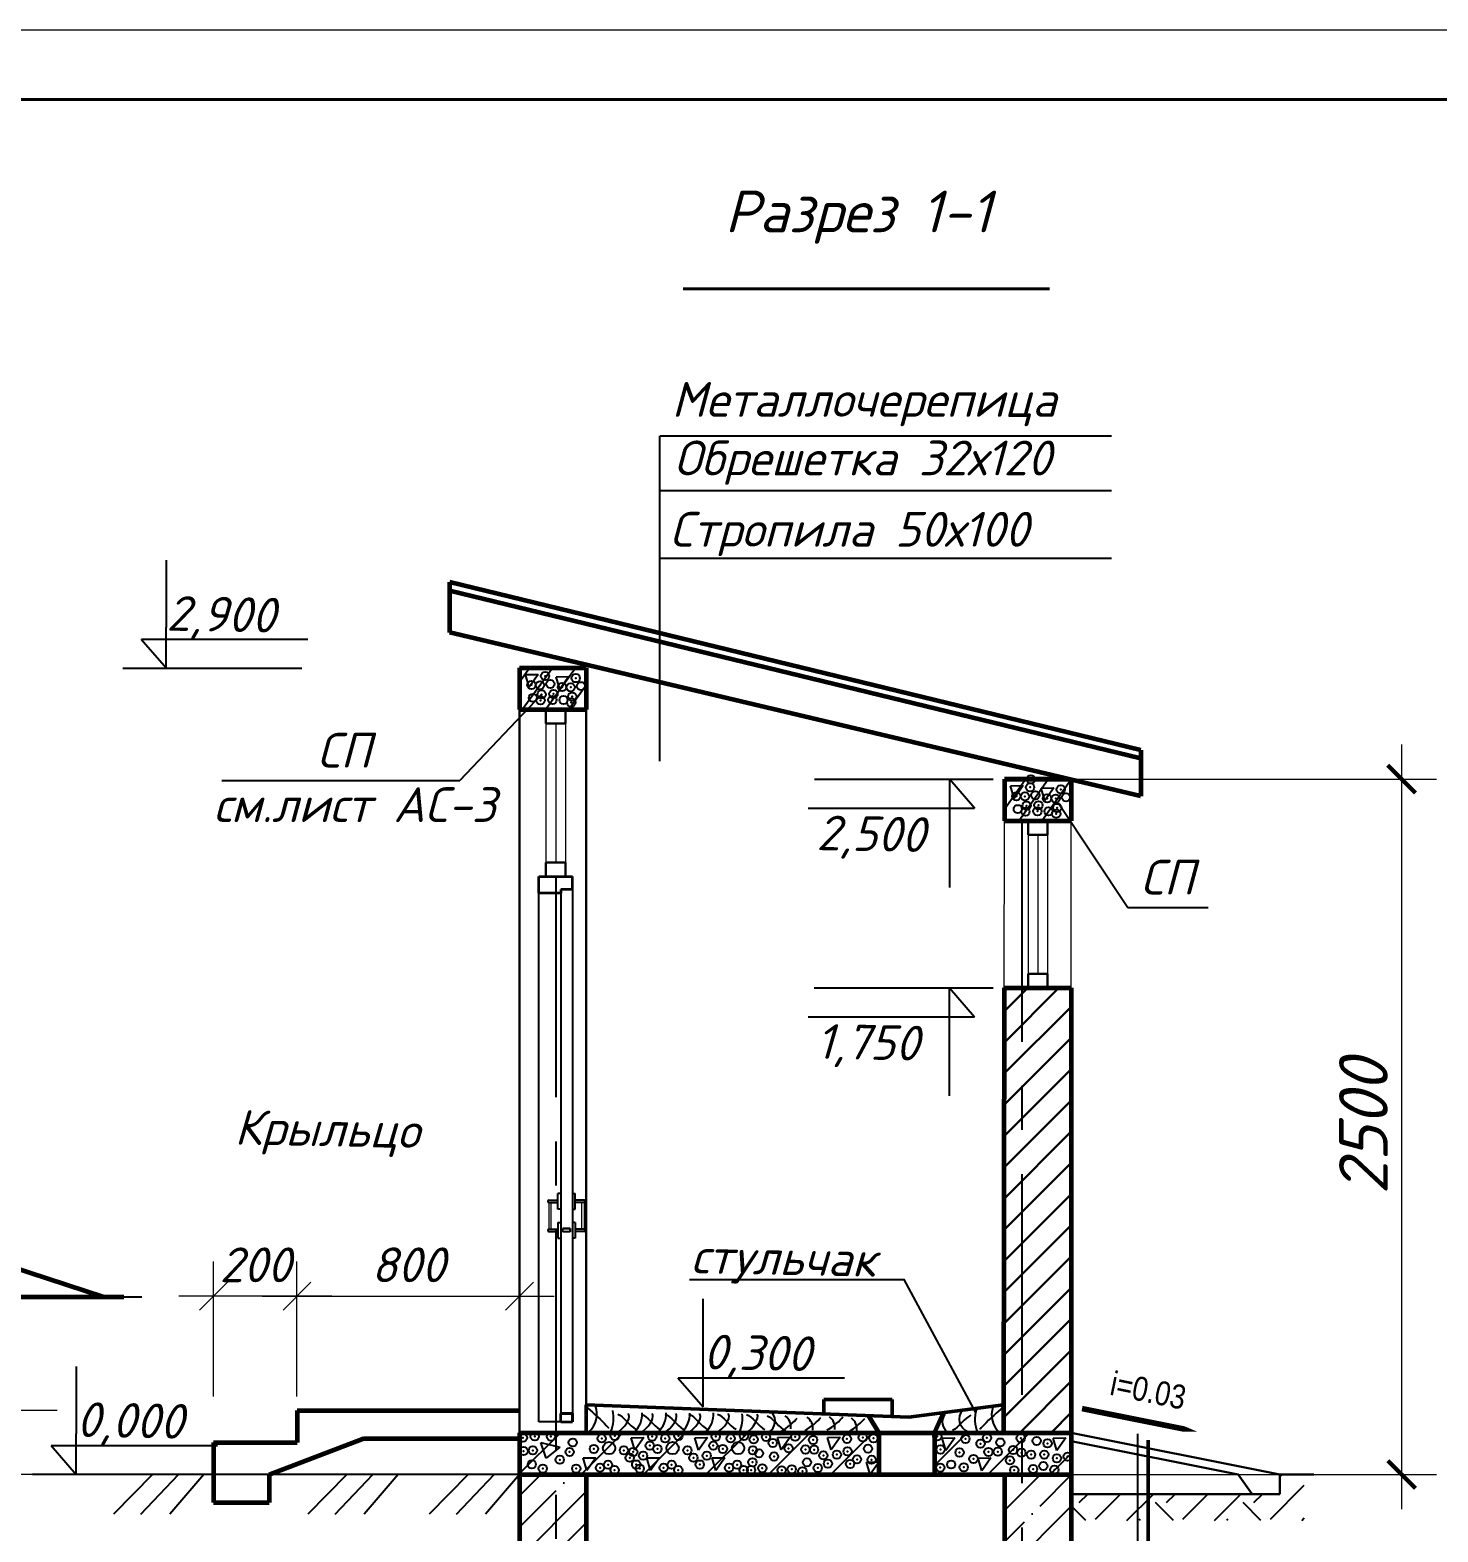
# Model space of a CAD drawing. Extents: x 108150 to 142535, y -18867 to -9422.
# Drawn here: x 140129.3 to 140230.6, y -15905.3 to -15797.3 of the extents above; entities that cross this region are included whole.
import ezdxf

# ---------------------------------------------------------------- set-up
doc = ezdxf.new("R2010")
doc.units = 0
doc.header["$MEASUREMENT"] = 0
doc.header["$PDMODE"] = 32
doc.header["$PDSIZE"] = 0.6
doc.linetypes.add('CENTER', pattern=[50.8, 31.75, -6.35, 6.35, -6.35])
for name, color, linetype, lineweight in [('stena', 7, 'Continuous', 50), ('Выносные', 8, 'Continuous', 15), ('Основные', 4, 'Continuous', 40), ('Разм.', 8, 'Continuous', 15), ('Размер', 8, 'Continuous', 30), ('РАЗМЕРЫ', 8, 'Continuous', 30), ('Существующ', 7, 'Continuous', 15), ('Текст', 2, 'Continuous', 15)]:
    doc.layers.add(name, color=color, linetype=linetype, lineweight=lineweight)
for name, color, linetype in [('text', 7, 'Continuous'), ('vsp_lin', 2, 'Continuous'), ('заливка', 44, 'Continuous')]:
    doc.layers.add(name, color=color, linetype=linetype)
doc.styles.add('Centry Gothic', font='ARIALN.TTF')
doc.styles.add('ГОСТ2.5', font='isocpeur.ttf', dxfattribs={"oblique": 15, "height": 2.5})
doc.styles.add('ГОСТ3', font='isocpeur.ttf', dxfattribs={"oblique": 15, "height": 3})
doc.styles.add('ГОСТ3.5', font='isocpeur.ttf', dxfattribs={"oblique": 15, "height": 3.5})
doc.dimstyles.new('50', dxfattribs={"dimtxt": 3.5, "dimasz": 2, "dimexe": 2.5, "dimexo": 1, "dimgap": 1, "dimtad": 1, "dimdec": 0, "dimlfac": 50, "dimtxsty": 'ГОСТ3.5', "dimblk": 'ARCHTICK', "dimcen": 2.5, "dimdle": 2.5, "dimclrd": 256, "dimclre": 256, "dimclrt": 2, "dimadec": 3, "dimazin": 0, "dimtfac": 1, "dimtdec": 0, "dimtmove": 1, "dimatfit": 3, "dimldrblk": 'DOTSMALL', "dimfxl": 1, "dimlwd": -1, "dimlwe": -1, "dimarcsym": 0})

# ---------------------------------------------------------------- blocks, each defined once
blk = doc.blocks.new('_ArchTick')
at = {"color": 0, "linetype": 'ByBlock', "const_width": 0.15}
blk.add_lwpolyline([(-0.5, -0.5), (0.5, 0.5)], dxfattribs=at)
blk = doc.blocks.new('*D4359')
at = {"layer": 'Defpoints', "color": 0, "lineweight": 0, "transparency": 16777216}
for p in [(140201.79, -15851.21), (140199.5, -15901.21), (140227.95, -15901.21)]:
    blk.add_point(p, dxfattribs=at)
at = {"layer": 'Разм.', "transparency": 16777216}
for p, q in [((140227.95, -15848.71), (140227.95, -15903.71)), ((140202.79, -15851.21), (140230.45, -15851.21)), ((140200.5, -15901.21), (140230.45, -15901.21))]:
    blk.add_line(p, q, dxfattribs=at)
at = {"layer": 'Разм.', "transparency": 16777216, "xscale": 2, "yscale": 2, "zscale": 2}
for p, rotation in [((140227.95, -15851.21), 90), ((140227.95, -15901.21), 270)]:
    blk.add_blockref('_ArchTick', p, dxfattribs=dict(at, rotation=rotation))
at = {"layer": 'Разм.', "color": 2, "lineweight": 30, "transparency": 16777216, "insert": (140225.2, -15876.21), "char_height": 3.5, "attachment_point": 5, "rotation": 90, "style": 'ГОСТ3.5'}
blk.add_mtext('2500', dxfattribs=at)
blk = doc.blocks.new('_DotSmall')
at = {"color": 0, "linetype": 'ByBlock', "lineweight": 15, "const_width": 0.5}
blk.add_lwpolyline([(-0.0625, 0, 1), (0.0625, 0, 1)], format="xyb", close=True, dxfattribs=at)
blk = doc.blocks.new('_Oblique')
at = {"color": 0, "linetype": 'ByBlock', "lineweight": -2}
blk.add_line((-0.5, -0.5), (0.5, 0.5), dxfattribs=at)
blk = doc.blocks.new('*D4361')
at = {"layer": 'Defpoints', "color": 0, "lineweight": 0, "ltscale": 0.5, "transparency": 16777216}
for p in [(140142.52, -15888.38), (140142.52, -15896.61), (140148.52, -15896.61)]:
    blk.add_point(p, dxfattribs=at)
at = {"layer": 'Разм.', "ltscale": 0.5, "transparency": 16777216}
for p, q in [((140142.52, -15895.61), (140142.52, -15885.88)), ((140148.52, -15895.61), (140148.52, -15885.88)), ((140151.02, -15888.38), (140140.02, -15888.38))]:
    blk.add_line(p, q, dxfattribs=at)
at = {"layer": 'Разм.', "ltscale": 0.5, "transparency": 16777216, "xscale": 2, "yscale": 2, "zscale": 2, "rotation": 180}
blk.add_blockref('_Oblique', (140142.52, -15888.38), dxfattribs=at)
at = {"layer": 'Разм.', "ltscale": 0.5, "transparency": 16777216, "xscale": 2, "yscale": 2, "zscale": 2}
blk.add_blockref('_Oblique', (140148.52, -15888.38), dxfattribs=at)
at = {"layer": 'Разм.', "color": 2, "lineweight": 40, "ltscale": 0.5, "transparency": 16777216, "insert": (140145.52, -15886.13), "char_height": 2.5, "attachment_point": 5, "style": 'ГОСТ2.5'}
blk.add_mtext('200', dxfattribs=at)
blk = doc.blocks.new('*D4362')
at = {"layer": 'Defpoints', "color": 0, "lineweight": 0, "ltscale": 0.5, "transparency": 16777216}
for p in [(140164.52, -15888.38), (140148.52, -15896.61), (140164.52, -15896.61)]:
    blk.add_point(p, dxfattribs=at)
at = {"layer": 'Разм.', "ltscale": 0.5, "transparency": 16777216}
for p, q in [((140148.52, -15895.61), (140148.52, -15885.88)), ((140164.52, -15895.61), (140164.52, -15885.88)), ((140146.02, -15888.38), (140167.02, -15888.38))]:
    blk.add_line(p, q, dxfattribs=at)
at = {"layer": 'Разм.', "ltscale": 0.5, "transparency": 16777216, "xscale": 2, "yscale": 2, "zscale": 2, "rotation": 180}
blk.add_blockref('_Oblique', (140148.52, -15888.38), dxfattribs=at)
at = {"layer": 'Разм.', "ltscale": 0.5, "transparency": 16777216, "xscale": 2, "yscale": 2, "zscale": 2}
blk.add_blockref('_Oblique', (140164.52, -15888.38), dxfattribs=at)
at = {"layer": 'Разм.', "color": 2, "lineweight": 40, "ltscale": 0.5, "transparency": 16777216, "insert": (140156.52, -15886.13), "char_height": 2.5, "attachment_point": 5, "style": 'ГОСТ2.5'}
blk.add_mtext('800', dxfattribs=at)
blk = doc.blocks.new('*D4363')
at = {"layer": 'Defpoints', "color": 0, "lineweight": 0, "ltscale": 0.5, "transparency": 16777216}
for p in [(140132.27, -15896.61), (140127.02, -15901.21), (140137.52, -15901.21)]:
    blk.add_point(p, dxfattribs=at)
at = {"layer": 'Разм.', "ltscale": 0.5, "transparency": 16777216}
for p, q in [((140127.02, -15894.11), (140127.02, -15903.71)), ((140131.27, -15896.61), (140124.52, -15896.61)), ((140136.52, -15901.21), (140124.52, -15901.21))]:
    blk.add_line(p, q, dxfattribs=at)
at = {"layer": 'Разм.', "ltscale": 0.5, "transparency": 16777216, "xscale": 2, "yscale": 2, "zscale": 2}
for p, rotation in [((140127.02, -15896.61), 90), ((140127.02, -15901.21), 270)]:
    blk.add_blockref('_Oblique', p, dxfattribs=dict(at, rotation=rotation))
at = {"layer": 'Разм.', "color": 2, "lineweight": 40, "ltscale": 0.5, "transparency": 16777216, "insert": (140124.77, -15898.91), "char_height": 2.5, "attachment_point": 5, "rotation": 90, "style": 'ГОСТ2.5'}
blk.add_mtext('115x2', dxfattribs=at)

msp = doc.modelspace()

# ---------------------------------------------------------------- hatches: boundary and pattern name
at = {"layer": 'заливка'}
h = msp.add_hatch(dxfattribs=at)
h.set_pattern_fill('ANSI35', color=256, scale=0.5)
h.set_pattern_definition([(45, (101452.146, -18267.54), (-2.24506403, 2.24506403), []), (45, (101454.391, -18267.54), (-2.24506403, 2.24506403), [3.96875, -0.79375, 0, -0.79375])])
h.paths.add_polyline_path([(140199.3964, -15901.2102), (140204.1962, -15901.2102), (140204.1962, -15911.088), (140199.3964, -15911.088)])
h.paths.add_polyline_path([(140199.3964, -15914.0897), (140204.196, -15914.0897), (140204.196, -15929.7969), (140199.3964, -15929.7969)])
h.paths.add_polyline_path([(140164.5228, -15914.042), (140169.3228, -15914.042), (140169.3228, -15929.7968), (140164.5228, -15929.7968)])
h.paths.add_polyline_path([(140164.5228, -15901.2897), (140169.3228, -15901.3697), (140169.3228, -15911.0403), (140164.5228, -15910.9603)])
at = {"layer": 'РАЗМЕРЫ'}
h = msp.add_hatch(dxfattribs=at)
h.set_pattern_fill('ANSI31', color=8, scale=0.5, style=0)
h.set_pattern_definition([(45, (101452.1459, -18267.5399), (-1.122532015, 1.122532015), [])])
h.paths.add_polyline_path([(140204.194, -15889.21), (140204.1916, -15889.2093), (140204.1877, -15866.211), (140199.3917, -15866.2116), (140199.3238, -15898.2053), (140204.1962, -15898.2101)])
at = {"layer": 'РАЗМЕРЫ', "lineweight": 25, "ltscale": 0.5}
h = msp.add_hatch(dxfattribs=at)
h.set_pattern_fill('ANSI31', color=256, style=0)
h.set_pattern_definition([(45, (134919.741, -11770.5415), (-2.245064, 2.245064), [])])
h.paths.add_polyline_path([(140190.3677, -15901.2099), (140190.3677, -15898.21), (140164.5228, -15898.2098), (140164.5228, -15901.2097)])
h = msp.add_hatch(dxfattribs=at)
h.set_pattern_fill('ANSI31', color=256, style=0)
h.set_pattern_definition([(45, (135135.529, -11615.432), (-2.245064, 2.245064), [])])
h.paths.add_polyline_path([(140202.118, -15901.2099), (140204.1962, -15901.21), (140204.1962, -15898.2101), (140194.3677, -15898.21), (140194.3677, -15901.2099)])
h.paths.add_polyline_path([(140198.4088, -15900.0208), (140197.7636, -15900.9329), (140197.4961, -15900.0365)], flags=16)
h.paths.add_polyline_path([(140198.5073, -15898.9029, -1), (140199.0981, -15898.9029, -1)], flags=16)
h.paths.add_polyline_path([(140195.262, -15900.4858, -1), (140195.8528, -15900.4858, -1)], flags=16)
h.paths.add_polyline_path([(140202, -15898.7923, -1), (140201.4092, -15898.7923, -1)], flags=16)
h.paths.add_polyline_path([(140195.8215, -15898.574), (140195.1763, -15899.4862), (140194.9088, -15898.5897)], flags=16)
h.paths.add_polyline_path([(140202.4873, -15900.5965, -1), (140201.8965, -15900.5965, -1)], flags=16)
h.paths.add_polyline_path([(140202.8982, -15898.589), (140203.8109, -15898.5733), (140203.1657, -15899.4855)], flags=16)
h = msp.add_hatch(dxfattribs=at)
h.set_pattern_fill('EARTH', color=256, scale=0.7, angle=45, style=0)
h.set_pattern_definition([(45, (101364.814, -18426.3497), (0, 6.2861793), [4.445, -4.445]), (45, (101363.6353, -18425.171), (0, 6.2861793), [4.445, -4.445]), (45, (101362.4566, -18423.9924), (0, 6.2861793), [4.445, -4.445]), (135, (101362.4566, -18423.2066), (-6.2861793, 0), [4.445, -4.445]), (135, (101363.6353, -18422.028), (-6.2861793, 0), [4.445, -4.445]), (135, (101364.814, -18420.8493), (-6.2861793, 0), [4.445, -4.445])])
h.paths.add_polyline_path([(140204.1964, -15902.6104), (140219.1937, -15902.6104), (140219.1937, -15901.2104), (140220.9492, -15901.2104), (140220.9492, -15904.5043), (140204.1964, -15904.5043)])

# ---------------------------------------------------------------- linework, layer by layer
at = {"color": 2, "lineweight": 40}
msp.add_line((140176.2986, -15815.9648), (140202.6316, -15815.9648), dxfattribs=at)
at = {"color": 2}
for p, q in [((140174.5847, -15826.5339), (140174.5847, -15849.9247)), ((140174.6349, -15826.5339), (140207.0804, -15826.5339)), ((140174.6349, -15830.464), (140207.0804, -15830.464)), ((140139.1455, -15840.3042), (140139.1455, -15835.4736)), ((140174.6349, -15835.3083), (140207.0804, -15835.3083)), ((140139.1255, -15843.2272), (140139.1255, -15840.3112)), ((140137.3261, -15841.1501), (140139.129, -15843.2272)), ((140137.3334, -15841.1501), (140144.2856, -15841.1501)), ((140144.2856, -15841.1501), (140149.2946, -15841.1501)), ((140195.4377, -15851.2164), (140195.4377, -15858.989)), ((140197.2572, -15853.3125), (140195.4542, -15851.2354)), ((140190.2976, -15853.3125), (140185.2886, -15853.3125)), ((140197.2498, -15853.3125), (140190.2976, -15853.3125)), ((140195.4203, -15866.2157), (140195.4203, -15873.9883)), ((140197.2398, -15868.3118), (140195.4368, -15866.2346)), ((140190.2802, -15868.3118), (140185.2712, -15868.3118)), ((140197.2324, -15868.3118), (140190.2802, -15868.3118)), ((140177.7371, -15893.4104), (140177.7371, -15888.5797)), ((140132.664, -15898.2735), (140132.664, -15893.4428)), ((140175.9177, -15894.2562), (140177.7207, -15896.3333)), ((140175.9251, -15894.2562), (140182.8773, -15894.2562)), ((140177.7171, -15896.3333), (140177.7171, -15893.4174)), ((140182.8773, -15894.2562), (140187.8862, -15894.2562)), ((140132.644, -15901.1965), (140132.644, -15898.2805)), ((140130.8446, -15899.1193), (140132.6475, -15901.1965)), ((140130.852, -15899.1193), (140137.8041, -15899.1193)), ((140137.8041, -15899.1193), (140142.8131, -15899.1193))]:
    msp.add_line(p, q, dxfattribs=at)
at = {"lineweight": 35}
for p, q in [((140165.9228, -15858.2101), (140168.3228, -15858.2101)), ((140165.9228, -15859.3996), (140165.9228, -15858.2101)), ((140168.3228, -15859.1492), (140168.3228, -15858.2101)), ((140167.488, -15859.3996), (140165.9228, -15859.3996)), ((140167.488, -15859.3996), (140165.9228, -15859.3996)), ((140168.3228, -15859.1492), (140167.488, -15859.1492)), ((140167.488, -15859.1492), (140167.488, -15859.3996)), ((140167.488, -15897.4289), (140167.488, -15896.8172)), ((140168.3228, -15896.8172), (140167.488, -15896.8172)), ((140167.488, -15897.4289), (140167.488, -15896.8172)), ((140167.488, -15896.8172), (140168.3228, -15896.8172)), ((140167.488, -15897.4289), (140168.3228, -15897.4289)), ((140168.3228, -15897.4289), (140168.3228, -15896.8172)), ((140168.3228, -15896.8172), (140168.3228, -15897.4289))]:
    msp.add_line(p, q, dxfattribs=at)
at = {"lineweight": -2}
for p, q in [((140165.9228, -15897.4289), (140165.9228, -15859.3996)), ((140167.488, -15859.3996), (140167.488, -15896.8172)), ((140168.3228, -15859.1492), (140168.3228, -15896.8172)), ((140167.2793, -15881.0786), (140167.2793, -15881.0031)), ((140167.2814, -15881.0031), (140167.2793, -15881.0031)), ((140167.2793, -15881.2848), (140167.2793, -15881.0786)), ((140167.2793, -15881.5666), (140167.2793, -15881.2848)), ((140167.4859, -15881.0031), (140167.2814, -15881.0031)), ((140167.488, -15881.0031), (140167.4859, -15881.0031)), ((140168.3228, -15881.0031), (140168.3248, -15881.0031)), ((140168.3248, -15881.0031), (140168.5294, -15881.0031)), ((140168.5294, -15881.0031), (140168.5315, -15881.0031)), ((140168.5315, -15881.0786), (140168.5315, -15881.0031)), ((140168.5315, -15881.2848), (140168.5315, -15881.0786)), ((140168.5315, -15881.5666), (140168.5315, -15881.2848)), ((140166.6337, -15881.4831), (140167.2793, -15881.4831)), ((140166.6337, -15881.6501), (140167.2793, -15881.6501)), ((140167.2793, -15881.8483), (140167.2793, -15881.5666)), ((140167.2793, -15882.0546), (140167.2793, -15881.8483)), ((140167.2793, -15882.1301), (140167.2793, -15882.0546)), ((140167.2814, -15882.1301), (140167.2793, -15882.1301)), ((140167.4859, -15882.1301), (140167.2814, -15882.1301)), ((140167.488, -15882.1301), (140167.4859, -15882.1301)), ((140168.3228, -15882.1301), (140168.3248, -15882.1301)), ((140168.3248, -15882.1301), (140168.5294, -15882.1301)), ((140168.5294, -15882.1301), (140168.5315, -15882.1301)), ((140169.177, -15881.4831), (140168.5315, -15881.4831)), ((140168.5315, -15881.8483), (140168.5315, -15881.5666)), ((140169.177, -15881.6501), (140168.5315, -15881.6501)), ((140168.5315, -15882.0546), (140168.5315, -15881.8483)), ((140168.5315, -15882.1301), (140168.5315, -15882.0546)), ((140166.6337, -15883.5701), (140167.2793, -15883.5701)), ((140167.2793, -15883.0901), (140167.2814, -15883.0901)), ((140167.2793, -15883.0901), (140167.2793, -15883.1656)), ((140167.2793, -15883.1656), (140167.2793, -15883.3718)), ((140167.2793, -15883.3718), (140167.2793, -15883.6535)), ((140167.2814, -15883.0901), (140167.4859, -15883.0901)), ((140167.4859, -15883.0901), (140167.488, -15883.0901)), ((140167.6445, -15883.7621), (140167.6445, -15883.5116)), ((140168.1662, -15883.5116), (140167.6445, -15883.5116)), ((140167.6445, -15883.7621), (140167.6445, -15883.5116)), ((140167.6445, -15883.5116), (140168.1662, -15883.5116)), ((140168.1662, -15883.7621), (140168.1662, -15883.5116)), ((140168.1662, -15883.5116), (140168.1662, -15883.7621)), ((140168.3248, -15883.0901), (140168.3228, -15883.0901)), ((140168.5294, -15883.0901), (140168.3248, -15883.0901)), ((140168.5315, -15883.0901), (140168.5294, -15883.0901)), ((140168.5315, -15883.0901), (140168.5315, -15883.1656)), ((140168.5315, -15883.1656), (140168.5315, -15883.3718)), ((140168.5315, -15883.3718), (140168.5315, -15883.6535)), ((140169.177, -15883.5701), (140168.5315, -15883.5701)), ((140166.6337, -15883.737), (140167.2793, -15883.737)), ((140167.2793, -15883.6535), (140167.2793, -15883.9353)), ((140167.2793, -15883.9353), (140167.2793, -15884.1415)), ((140167.2793, -15884.1415), (140167.2793, -15884.217)), ((140167.2793, -15884.217), (140167.2814, -15884.217)), ((140167.2814, -15884.217), (140167.4859, -15884.217)), ((140167.4859, -15884.217), (140167.488, -15884.217)), ((140168.1662, -15883.7621), (140167.6445, -15883.7621)), ((140168.1662, -15883.7621), (140167.6445, -15883.7621)), ((140168.3248, -15884.217), (140168.3228, -15884.217)), ((140168.5294, -15884.217), (140168.3248, -15884.217)), ((140168.5315, -15884.217), (140168.5294, -15884.217)), ((140168.5315, -15883.6535), (140168.5315, -15883.9353)), ((140169.177, -15883.737), (140168.5315, -15883.737)), ((140168.5315, -15883.9353), (140168.5315, -15884.1415)), ((140168.5315, -15884.1415), (140168.5315, -15884.217)), ((140167.488, -15897.4289), (140165.9228, -15897.4289))]:
    msp.add_line(p, q, dxfattribs=at)
at = {"color": 151, "lineweight": 30}
msp.add_lwpolyline([(140213.2581, -15898.1279, 0, 1.1518, 0), (140210.4909, -15897.5744, 0.4031, 0.4031, 0), (140204.9714, -15896.4701, 0.4031, 0.4031, 0)], format="xyseb", dxfattribs=at)
at = {"lineweight": -2}
for centre, start, end in [((140166.6337, -15881.5666), 90, 270), ((140169.177, -15881.5666), 270, 90), ((140166.6337, -15883.6535), 90, 270), ((140169.177, -15883.6535), 270, 90)]:
    msp.add_arc(centre, 0.0835, start, end, dxfattribs=at)
at = {"layer": 'stena', "linetype": 'Continuous'}
msp.add_line((140209.7267, -15898.7377), (140209.7267, -15906.8477), dxfattribs=at)
at = {"layer": 'vsp_lin', "linetype": 'Continuous'}
msp.add_line((140208.9496, -15898.285), (140208.9496, -15909.3161), dxfattribs=at)
at = {"layer": 'Выносные'}
msp.add_line((140423.4138, -15797.346), (140003.4138, -15797.346), dxfattribs=at)
msp.add_line((140423.4138, -15797.346), (140003.4138, -15797.346), dxfattribs=at)
at = {"layer": 'Основные'}
msp.add_line((140418.4138, -15802.346), (140023.4138, -15802.346), dxfattribs=at)
msp.add_line((140418.4138, -15802.346), (140023.4138, -15802.346), dxfattribs=at)
at = {"layer": 'Размер', "color": 1, "linetype": 'ByBlock', "lineweight": 50}
msp.add_line((140169.3238, -15898.2053), (140169.3228, -15896.2073), dxfattribs=at)
at = {"layer": 'РАЗМЕРЫ', "color": 1, "lineweight": 60, "ltscale": 0.5}
for p, q in [((140159.5228, -15840.6672), (140159.5228, -15837.0357)), ((140209.1883, -15849.1324), (140159.5228, -15837.0357)), ((140209.1883, -15849.732), (140159.5228, -15837.6672)), ((140209.1883, -15852.4419), (140159.5228, -15840.6672)), ((140164.5228, -15843.2101), (140169.3228, -15843.2101)), ((140164.5228, -15843.2101), (140164.5228, -15846.2101)), ((140169.3228, -15843.2101), (140169.3228, -15846.2101)), ((140164.5228, -15846.2101), (140169.3228, -15846.2101)), ((140209.1883, -15849.1324), (140209.1883, -15852.4419)), ((140199.3899, -15851.212), (140199.3908, -15854.2113)), ((140199.3919, -15851.2113), (140203.9973, -15851.2113)), ((140203.9946, -15851.2106), (140199.3954, -15851.212)), ((140204.1847, -15851.2557), (140204.1854, -15854.2113)), ((140199.3908, -15854.2113), (140204.1854, -15854.2113)), ((140199.3725, -15866.2113), (140199.3238, -15898.2053)), ((140199.3725, -15866.2113), (140204.1883, -15866.2113)), ((140204.1883, -15866.2113), (140204.1962, -15898.2101)), ((140148.5228, -15896.6108), (140148.5228, -15898.9108)), ((140148.5228, -15896.6108), (140164.5228, -15896.6108)), ((140189.5835, -15896.9341), (140190.3677, -15898.2099)), ((140194.3677, -15898.2099), (140195.0097, -15896.7647)), ((140153.3054, -15898.6108), (140164.5228, -15898.6108)), ((140164.5228, -15898.2099), (140164.5228, -15911.0403)), ((140164.5228, -15898.2099), (140204.1962, -15898.2101)), ((140190.3677, -15898.2099), (140190.3677, -15901.2099)), ((140194.3677, -15898.2099), (140194.3677, -15901.2099)), ((140199.3238, -15898.2053), (140204.1962, -15898.2101)), ((140204.1962, -15898.2101), (140204.1962, -15911.088)), ((140142.5228, -15898.9108), (140142.5228, -15901.2108)), ((140142.5228, -15898.9108), (140148.5228, -15898.9108)), ((140142.5228, -15898.9108), (140142.5228, -15903.2108)), ((140146.5228, -15901.2108), (140146.5228, -15903.2108)), ((140164.5228, -15901.2097), (140164.5228, -15901.5297)), ((140164.5228, -15901.2102), (140204.1962, -15901.2102)), ((140169.3228, -15901.2098), (140169.3228, -15911.0403)), ((140199.3964, -15901.2101), (140199.3964, -15911.088)), ((140142.5228, -15903.2108), (140146.5228, -15903.2108))]:
    msp.add_line(p, q, dxfattribs=at)
at = {"layer": 'РАЗМЕРЫ', "color": 2, "lineweight": 25, "ltscale": 0.5}
for p, q in [((140135.9932, -15843.2182), (140148.858, -15843.2182)), ((140198.5901, -15851.2444), (140185.7252, -15851.2444)), ((140198.5727, -15866.2437), (140185.7078, -15866.2437)), ((140129.5117, -15901.1874), (140142.3765, -15901.1874))]:
    msp.add_line(p, q, dxfattribs=at)
at = {"layer": 'РАЗМЕРЫ', "color": 1, "lineweight": 30, "ltscale": 0.5}
for p, q in [((140164.5228, -15843.2101), (140164.5228, -15898.2099)), ((140169.3228, -15843.2101), (140169.3227, -15898.2099))]:
    msp.add_line(p, q, dxfattribs=at)
at = {"layer": 'РАЗМЕРЫ', "color": 1, "lineweight": 25, "ltscale": 0.5}
for p, q in [((140164.5228, -15844.2073), (140165.2438, -15843.2144)), ((140164.7243, -15846.2101), (140166.8998, -15843.2144)), ((140166.3803, -15846.2101), (140168.5559, -15843.2144)), ((140168.0483, -15846.2101), (140169.3306, -15844.3945)), ((140199.396, -15853.3646), (140200.9025, -15851.2115)), ((140200.428, -15854.2113), (140202.5467, -15851.2113)), ((140202.0747, -15854.2075), (140204.1934, -15851.2075))]:
    msp.add_line(p, q, dxfattribs=at)
at = {"layer": 'РАЗМЕРЫ', "lineweight": 25, "ltscale": 0.5}
for p, q in [((140164.9586, -15843.6919), (140165.8714, -15843.6762)), ((140165.2261, -15844.5884), (140164.9586, -15843.6919)), ((140165.8714, -15843.6762), (140165.2261, -15844.5884)), ((140167.165, -15843.8457), (140168.0777, -15843.83)), ((140167.4325, -15844.7421), (140167.165, -15843.8457)), ((140168.0777, -15843.83), (140167.4325, -15844.7421)), ((140166.1054, -15845.1175), (140160.231, -15851.3087)), ((140143.1068, -15851.3087), (140160.231, -15851.3087)), ((140199.8312, -15851.6931), (140200.7439, -15851.6774)), ((140200.0987, -15852.5896), (140199.8312, -15851.6931)), ((140200.7439, -15851.6774), (140200.0987, -15852.5896)), ((140202.0375, -15851.8469), (140202.9503, -15851.8312)), ((140202.3051, -15852.7433), (140202.0375, -15851.8469)), ((140202.9503, -15851.8312), (140202.3051, -15852.7433)), ((140203.2893, -15852.9434), (140208.2538, -15860.4371)), ((140208.2538, -15860.4371), (140214.0294, -15860.4371)), ((140176.7566, -15887.1934), (140192.2136, -15887.1934)), ((140192.1673, -15887.1934), (140197.3222, -15896.7991)), ((140172.5443, -15898.5684), (140173.4571, -15898.5527)), ((140172.8119, -15899.4649), (140172.5443, -15898.5684)), ((140173.4571, -15898.5527), (140172.8119, -15899.4649)), ((140177.1173, -15898.5684), (140178.0301, -15898.5527)), ((140177.3849, -15899.4649), (140177.1173, -15898.5684)), ((140178.0301, -15898.5527), (140177.3849, -15899.4649)), ((140183.0766, -15898.5458), (140183.9894, -15898.5302)), ((140183.3441, -15899.4423), (140183.0766, -15898.5458)), ((140183.9894, -15898.5302), (140183.3441, -15899.4423)), ((140186.6669, -15898.5402), (140187.5796, -15898.5245)), ((140186.9344, -15899.4366), (140186.6669, -15898.5402)), ((140187.5796, -15898.5245), (140186.9344, -15899.4366)), ((140190.3677, -15898.2099), (140194.3677, -15898.2099)), ((140194.9088, -15898.5897), (140195.8215, -15898.574)), ((140195.1763, -15899.4862), (140194.9088, -15898.5897)), ((140195.8215, -15898.574), (140195.1763, -15899.4862)), ((140202.8982, -15898.589), (140203.8109, -15898.5733)), ((140203.1657, -15899.4855), (140202.8982, -15898.589)), ((140203.8109, -15898.5733), (140203.1657, -15899.4855)), ((140166.0472, -15898.9146), (140167.4137, -15899.2332)), ((140166.4344, -15900.0298), (140166.0472, -15898.9146)), ((140167.4137, -15899.2332), (140166.4344, -15900.0298)), ((140169.1025, -15900.0128), (140170.0153, -15899.9971)), ((140169.37, -15900.9093), (140169.1025, -15900.0128)), ((140170.0153, -15899.9971), (140169.37, -15900.9093)), ((140173.6755, -15900.0128), (140174.5883, -15899.9971)), ((140173.943, -15900.9093), (140173.6755, -15900.0128)), ((140174.5883, -15899.9971), (140173.943, -15900.9093)), ((140178.3802, -15900.0128), (140179.293, -15899.9971)), ((140178.6478, -15900.9093), (140178.3802, -15900.0128)), ((140179.293, -15899.9971), (140178.6478, -15900.9093)), ((140189.4686, -15900.3134), (140190.3814, -15900.2977)), ((140189.7361, -15901.2099), (140189.4686, -15900.3134)), ((140190.3814, -15900.2977), (140189.7361, -15901.2099)), ((140197.4961, -15900.0365), (140198.4088, -15900.0208)), ((140197.7636, -15900.9329), (140197.4961, -15900.0365)), ((140198.4088, -15900.0208), (140197.7636, -15900.9329)), ((140138.1244, -15901.2108), (140135.3292, -15904.0642)), ((140137.297, -15904.0642), (140139.9959, -15901.2108)), ((140164.5228, -15901.2101), (140137.4017, -15901.2101)), ((140141.8182, -15901.2108), (140139.3836, -15904.0549)), ((140152.1027, -15901.2101), (140149.3075, -15904.0635)), ((140151.2753, -15904.0635), (140153.9742, -15901.2101)), ((140155.7965, -15901.2101), (140153.3619, -15904.0542)), ((140160.829, -15901.2101), (140158.0338, -15904.0635)), ((140160.0016, -15904.0635), (140162.7004, -15901.2101)), ((140164.5228, -15901.2101), (140162.0881, -15904.0542)), ((140164.5228, -15901.2097), (140202.118, -15901.2099))]:
    msp.add_line(p, q, dxfattribs=at)
at = {"layer": 'РАЗМЕРЫ', "color": 5, "lineweight": 30, "ltscale": 0.5}
for p, q in [((140166.4228, -15846.2101), (140167.8228, -15846.2101)), ((140166.4228, -15847.2101), (140166.4228, -15846.2101)), ((140167.8228, -15847.2101), (140167.8228, -15846.2101)), ((140166.4228, -15847.2101), (140167.8228, -15847.2101)), ((140201.0886, -15854.2113), (140202.4886, -15854.2113)), ((140201.0886, -15855.2113), (140201.0886, -15854.2113)), ((140202.4886, -15855.2113), (140202.4886, -15854.2113)), ((140201.0886, -15855.2113), (140202.4886, -15855.2113)), ((140166.4228, -15857.2101), (140167.8228, -15857.2101)), ((140166.4228, -15858.2101), (140166.4228, -15857.2101)), ((140167.8228, -15858.2101), (140167.8228, -15857.2101)), ((140166.4228, -15858.2101), (140167.8228, -15858.2101)), ((140201.0886, -15865.2113), (140202.4886, -15865.2113)), ((140201.0886, -15866.2113), (140201.0886, -15865.2113)), ((140202.4886, -15866.2113), (140202.4886, -15865.2113)), ((140201.0886, -15866.2113), (140202.4886, -15866.2113))]:
    msp.add_line(p, q, dxfattribs=at)
at = {"layer": 'РАЗМЕРЫ', "color": 5, "linetype": 'CENTER', "lineweight": 20, "ltscale": 0.5}
for p, q in [((140166.4228, -15847.2101), (140166.4228, -15857.2101)), ((140167.8228, -15847.2101), (140167.8228, -15857.2101)), ((140201.0886, -15855.2113), (140201.0886, -15865.2113)), ((140202.4886, -15855.2113), (140202.4886, -15865.2113))]:
    msp.add_line(p, q, dxfattribs=at)
at = {"layer": 'РАЗМЕРЫ', "color": 8, "linetype": 'CENTER', "lineweight": 25, "ltscale": 0.5}
for p, q in [((140200.6396, -15854.2113), (140200.6397, -15911.4881)), ((140167.1228, -15858.2101), (140167.1228, -15911.0403))]:
    msp.add_line(p, q, dxfattribs=at)
at = {"layer": 'РАЗМЕРЫ', "color": 8, "lineweight": 60, "ltscale": 0.5}
msp.add_line((140125.435, -15885.4323), (140134.6355, -15888.4324), dxfattribs=at)
at = {"layer": 'РАЗМЕРЫ', "lineweight": 60, "ltscale": 0.5}
msp.add_line((140061.5711, -15888.4321), (140136.0752, -15888.4324), dxfattribs=at)
at = {"layer": 'РАЗМЕРЫ', "color": 8, "lineweight": 25, "ltscale": 0.5}
msp.add_line((140129.8206, -15888.4324), (140137.3678, -15888.4324), dxfattribs=at)
at = {"layer": 'РАЗМЕРЫ', "lineweight": 50, "ltscale": 0.5}
for p, q in [((140169.3238, -15896.2073), (140192.5276, -15897.0841)), ((140191.3229, -15895.8053), (140186.4029, -15895.8053)), ((140186.4029, -15895.8053), (140186.4048, -15896.7721)), ((140191.3229, -15895.8053), (140191.3229, -15897.0053)), ((140192.5276, -15897.0841), (140199.3238, -15896.2094)), ((140199.3238, -15898.2053), (140169.3238, -15898.2053))]:
    msp.add_line(p, q, dxfattribs=at)
at = {"layer": 'РАЗМЕРЫ', "color": 1, "lineweight": 40, "ltscale": 0.5}
msp.add_line((140199.3238, -15898.2053), (140199.3228, -15896.2094), dxfattribs=at)
at = {"layer": 'РАЗМЕРЫ', "lineweight": 30, "ltscale": 0.5}
for p, q in [((140204.1964, -15898.2101), (140219.1937, -15901.2104)), ((140204.1964, -15898.8101), (140216.1937, -15901.2103)), ((140217.1937, -15902.6104), (140216.1937, -15901.2103)), ((140219.1937, -15901.2104), (140219.1937, -15902.6104)), ((140219.1937, -15902.6104), (140204.1964, -15902.6104))]:
    msp.add_line(p, q, dxfattribs=at)
at = {"layer": 'РАЗМЕРЫ', "color": 1, "lineweight": 60, "ltscale": 0.5}
msp.add_lwpolyline([(140146.5228, -15901.2108), (140153.3054, -15898.6108)], dxfattribs=at)
at = {"layer": 'РАЗМЕРЫ', "lineweight": 30, "ltscale": 0.5}
msp.add_lwpolyline([(140219.1937, -15901.2104), (140221.649, -15901.2104)], dxfattribs=at)
at = {"layer": 'РАЗМЕРЫ', "lineweight": 25, "ltscale": 0.5}
for centre, radius in [((140166.7415, -15844.3664), 0.2954), ((140168.9478, -15844.5202), 0.2954), ((140165.4774, -15845.3624), 0.2954), ((140167.6837, -15845.5162), 0.2954), ((140201.6141, -15852.3676), 0.2954), ((140203.8204, -15852.5214), 0.2954), ((140200.35, -15853.3636), 0.2954), ((140202.5563, -15853.5174), 0.2954), ((140168.3502, -15898.9046), 0.2954), ((140199.0981, -15898.9029), 0.2954), ((140201.7046, -15898.7923), 0.2954), ((140170.9596, -15899.3068), 0.443), ((140175.5325, -15899.3068), 0.443), ((140180.2373, -15899.3068), 0.443), ((140181.7476, -15899.6837), 0.2954), ((140189.5803, -15899.3507), 0.2954), ((140165.4091, -15900.4716), 0.2954), ((140185.1873, -15900.3339), 0.2954), ((140195.5574, -15900.4858), 0.2954), ((140202.1919, -15900.5965), 0.2954)]:
    msp.add_circle(centre, radius, dxfattribs=at)
for centre, radius, start, end in [((140168.3726, -15896.8489), 1.7122, 311.610711, 19.463968), ((140199.7749, -15897.233), 2.507, 163.09735, 202.818627), ((140200.1835, -15896.9195), 1.7122, 160.81802, 228.671278), ((140168.7826, -15897.1604), 2.507, 337.463361, 12.780679), ((140171.6364, -15896.8716), 1.7122, 311.610711, 2.940303), ((140173.3478, -15896.869), 1.7122, 311.610711, 2.940303), ((140175.0513, -15896.8738), 1.7122, 311.610711, 2.940303), ((140176.7637, -15896.8703), 1.7122, 311.610711, 2.940303), ((140178.0465, -15897.1831), 2.507, 337.463361, 7.940163), ((140181.95, -15897.3597), 0.9486, 305.347163, 36.321186), ((140183.0601, -15897.7844), 0.9765, 352.304465, 53.90466), ((140184.6404, -15897.8834), 0.9765, 352.304465, 53.90466), ((140186.2295, -15897.8516), 0.9765, 352.304465, 53.90466), ((140187.8099, -15897.9505), 0.9765, 352.304465, 53.90466), ((140195.8723, -15897.4288), 0.9486, 143.960802, 234.934825)]:
    msp.add_arc(centre, radius, start, end, dxfattribs=at)
for points in [[(140169.5042, -15896.5007), (140169.0326, -15896.1161), (140170.3335, -15897.1578), (140171.0029, -15897.9739), (140170.9051, -15897.821)], [(140199.0501, -15896.5769), (140199.5198, -15896.1899), (140198.2241, -15897.2381), (140197.5587, -15898.0574), (140197.6558, -15897.904)]]:
    msp.add_open_spline(points, degree=3, knots=[0, 0, 0, 0, 1.14404851, 2.42135351, 2.42135351, 2.42135351, 2.42135351], dxfattribs=at)
for points in [[(140196.9062, -15898.2053), (140195.999, -15897.8587), (140196.0342, -15897.1244), (140196.3946, -15896.5008)], [(140171.581, -15896.8659), (140171.9869, -15896.9928), (140172.4396, -15897.7249), (140172.908, -15897.9506)], [(140171.6561, -15898.1185), (140172.3135, -15897.6186), (140172.5228, -15897.0334), (140172.3433, -15896.8255)], [(140173.2924, -15896.8633), (140173.6983, -15896.9901), (140174.1511, -15897.7223), (140174.6194, -15897.948)], [(140173.3675, -15898.1159), (140174.0249, -15897.616), (140174.2342, -15897.0308), (140174.0547, -15896.8229)], [(140174.9959, -15896.8681), (140175.4018, -15896.995), (140175.8545, -15897.7271), (140176.3229, -15897.9528)], [(140175.071, -15898.1207), (140175.7284, -15897.6208), (140175.9377, -15897.0356), (140175.7582, -15896.8278)], [(140176.7083, -15896.8646), (140177.1142, -15896.9914), (140177.567, -15897.7236), (140178.0353, -15897.9493)], [(140176.7834, -15898.1172), (140177.4408, -15897.6173), (140177.6501, -15897.0321), (140177.4706, -15896.8242)], [(140178.7652, -15896.862), (140179.1711, -15896.9889), (140179.6239, -15897.721), (140180.0922, -15897.9467)], [(140178.8403, -15898.1146), (140179.4977, -15897.6147), (140179.707, -15897.0295), (140179.5275, -15896.8217)], [(140180.8448, -15896.8886), (140181.2507, -15897.0154), (140181.7035, -15897.7476), (140182.1718, -15897.9733)], [(140180.9199, -15898.1412), (140181.3032, -15897.9339), (140181.7882, -15897.1175), (140181.6164, -15896.8804)], [(140182.3247, -15896.998), (140182.7306, -15897.1249), (140183.1834, -15897.8571), (140183.6517, -15898.0828)], [(140183.329, -15898.0885), (140183.8024, -15897.8907), (140184.2858, -15897.3699), (140184.4867, -15897.1512)], [(140185.0312, -15898.0389), (140185.5047, -15897.8411), (140185.988, -15897.3204), (140186.1889, -15897.1017)], [(140186.6203, -15898.0071), (140187.0938, -15897.8093), (140187.5772, -15897.2886), (140187.778, -15897.0699)], [(140188.2006, -15898.1061), (140188.6741, -15897.9082), (140189.1575, -15897.3875), (140189.3583, -15897.1688)], [(140196.9752, -15896.9523), (140196.5699, -15897.0812), (140196.1208, -15897.8155), (140195.6535, -15898.0435)]]:
    msp.add_open_spline(points, degree=3, dxfattribs=at)
for p in [(140166.3601, -15843.7941), (140168.5664, -15843.9479), (140165.3761, -15844.4382), (140165.9961, -15844.4529), (140167.5824, -15844.592), (140168.2025, -15844.6067), (140166.0309, -15845.5444), (140166.0309, -15845.5444), (140166.1054, -15845.1175), (140166.8908, -15845.5132), (140166.9653, -15845.0864), (140168.2373, -15845.6982), (140168.3117, -15845.2713), (140201.2818, -15851.2216), (140200.2486, -15852.4394), (140200.8687, -15852.4541), (140201.2327, -15851.7953), (140203.439, -15851.9491), (140200.9035, -15853.5456), (140200.9035, -15853.5456), (140200.978, -15853.1187), (140201.7634, -15853.5144), (140201.8379, -15853.0876), (140202.455, -15852.5932), (140203.0751, -15852.6079), (140203.1843, -15853.2725), (140203.1099, -15853.6993), (140164.7658, -15898.561), (140165.6229, -15898.4663), (140166.7832, -15898.482), (140170.4301, -15898.6147), (140171.375, -15898.4376), (140174.0622, -15898.482), (140175.0031, -15898.6147), (140175.948, -15898.4376), (140178.6352, -15898.482), (140179.7078, -15898.6147), (140180.6527, -15898.4376), (140181.3615, -15898.6885), (140182.2475, -15898.5114), (140182.7347, -15898.9393), (140184.3477, -15898.4948), (140185.6322, -15898.7162), (140188.0684, -15898.6424), (140189.2053, -15898.5391), (140189.973, -15898.5981), (140194.5641, -15898.473), (140196.5846, -15898.6468), (140197.6701, -15898.9908), (140198.1354, -15898.5745), (140200.5636, -15898.5949), (140202.4919, -15898.9722), (140164.8152, -15899.524), (140165.4838, -15899.4705), (140168.1267, -15899.5886), (140169.869, -15899.3673), (140172.0247, -15899.4705), (140172.4528, -15900.0017), (140172.6997, -15899.5886), (140173.4126, -15899.8542), (140173.8851, -15899.1311), (140174.442, -15899.3673), (140176.5977, -15899.4705), (140177.0258, -15900.0017), (140177.9855, -15899.8542), (140178.4581, -15899.1311), (140179.1467, -15899.3673), (140181.3024, -15899.4705), (140182.8232, -15899.9132), (140183.8751, -15899.3359), (140185.0859, -15899.4097), (140185.706, -15899.4244), (140186.3704, -15899.8376), (140187.3449, -15899.7785), (140188.1127, -15899.5424), (140194.8, -15899.4098), (140196.1609, -15899.6258), (140197.1658, -15900.0854), (140198.2374, -15899.5839), (140198.9108, -15899.5738), (140200.0126, -15899.4412), (140200.6146, -15899.6451), (140201.3084, -15899.7777), (140202.2572, -15899.7777), (140203.1652, -15900.0428), (140203.9344, -15899.9204), (140166.1926, -15900.7838), (140167.418, -15900.1493), (140168.5992, -15900.7838), (140170.3119, -15900.7248), (140170.8878, -15900.5034), (140171.3602, -15900.8871), (140172.9105, -15900.4887), (140173.1722, -15900.7838), (140174.8849, -15900.7248), (140175.4608, -15900.5034), (140175.9332, -15900.8871), (140177.4835, -15900.4887), (140179.5896, -15900.7248), (140180.1655, -15900.5034), (140180.6379, -15900.8871), (140181.1713, -15900.8858), (140181.2729, -15900.3263), (140181.9817, -15900.7543), (140183.3731, -15900.9), (140184.0966, -15900.8262), (140184.8643, -15900.9737), (140185.9718, -15900.7376), (140186.6952, -15900.4278), (140186.6952, -15900.4278), (140188.2898, -15900.4426), (140188.7918, -15900.1179), (140189.8402, -15900.1474), (140189.8402, -15900.1474), (140194.7809, -15900.7099), (140196.4651, -15900.6877), (140199.7882, -15900.1957), (140200.0943, -15900.8993), (140201.4512, -15900.8177), (140202.9855, -15900.8687)]:
    msp.add_point(p, dxfattribs=at)
at = {"layer": 'Существующ', "color": 5}
for p, q in [((140167.1228, -15847.2101), (140167.1228, -15857.2101)), ((140201.7886, -15855.2113), (140201.7886, -15865.2113))]:
    msp.add_line(p, q, dxfattribs=at)
at = {"layer": 'Существующ', "color": 1}
for p, q in [((140199.3725, -15866.2113), (140199.3908, -15854.2113)), ((140204.1883, -15866.2113), (140204.1883, -15854.2113))]:
    msp.add_line(p, q, dxfattribs=at)
at = {"layer": 'Существующ'}
for p, q in [((140166.6337, -15881.6501), (140166.6337, -15883.5701)), ((140166.8007, -15883.5701), (140166.8007, -15881.6501)), ((140169.0101, -15883.5701), (140169.0101, -15881.6501)), ((140169.177, -15881.6501), (140169.177, -15883.5701))]:
    msp.add_line(p, q, dxfattribs=at)

# ---------------------------------------------------------------- texts
at = {"layer": 'text', "color": 151, "linetype": 'ByBlock', "style": 'Centry Gothic'}
msp.add_text('i=0.03', height=1.72772, rotation=348.412611, dxfattribs=at).set_placement((140206.8934, -15895.459))
at = {"layer": 'Текст', "oblique": 15}
for s, height, style, p in [('Разрез 1-1', 3, 'ГОСТ3', (140179.2789, -15811.8937)), ('      Металлочерепица ', 2.5, 'ГОСТ2.5', (140165.9154, -15825.154)), ('      Обрешетка 32х120', 2.5, 'ГОСТ2.5', (140166.0743, -15829.3644)), ('      Стропила 50х100', 2.5, 'ГОСТ2.5', (140165.7667, -15834.4926)), ('СП', 2.5, 'ГОСТ2.5', (140149.9676, -15850.382)), ('см.лист АС-3', 2.5, 'ГОСТ2.5', (140142.5253, -15854.291)), ('СП', 2.5, 'ГОСТ2.5', (140209.1707, -15859.5104))]:
    msp.add_text(s, height=height, dxfattribs=dict(at, style=style)).set_placement(p)
at = {"layer": 'Текст', "style": 'ГОСТ2.5', "oblique": 15}
for s, p in [('2,900', (140139.1255, -15840.5263)), ('2,500', (140185.8656, -15856.3076)), ('1,750', (140185.8482, -15871.3068)), ('стульчак', (140176.8384, -15886.7332)), ('0,300', (140177.7171, -15893.6324)), ('0,000', (140132.644, -15898.4956))]:
    msp.add_text(s, height=2.5, rotation=358.906136, dxfattribs=at).set_placement(p)
at = {"layer": 'Текст', "insert": (140150.6738, -15876.6963), "char_height": 2.5, "width": 34.772352, "attachment_point": 5, "rotation": 358.906136, "style": 'ГОСТ2.5'}
msp.add_mtext('Крыльцо', dxfattribs=at)

# ---------------------------------------------------------------- dimensions: what is measured, and where the dimension line sits
at = {"layer": 'Разм.', "color": 252, "lineweight": 30}
dim = msp.add_linear_dim(base=(140227.949, -15901.2102), p1=(140201.7919, -15851.2113), p2=(140199.5026, -15901.2102), angle=90, dimstyle='50', dxfattribs=at)
dim.commit()
dim.dimension.update_dxf_attribs({"geometry": '*D4359', "text_midpoint": (140225.199, -15876.2107)})
at = {"layer": 'Разм.', "color": 1, "lineweight": 40, "ltscale": 0.5}
dim = msp.add_linear_dim(base=(140142.5228, -15888.3847), p1=(140148.5228, -15896.6108), p2=(140142.5228, -15896.6108), text='200', dimstyle='50', override={"dimtxsty": 'ГОСТ2.5', "dimblk1": 'Oblique', "dimblk2": 'Oblique', "dimsah": 1}, dxfattribs=at)
dim.commit()
dim.dimension.update_dxf_attribs({"geometry": '*D4361', "text_midpoint": (140145.5228, -15888.3847), "dimtype": 160})
dim = msp.add_linear_dim(base=(140164.5228, -15888.3847), p1=(140148.5228, -15896.6108), p2=(140164.5228, -15896.6108), dimstyle='50', override={"dimtxsty": 'ГОСТ2.5', "dimblk1": 'Oblique', "dimblk2": 'Oblique', "dimsah": 1}, dxfattribs=at)
dim.commit()
dim.dimension.update_dxf_attribs({"geometry": '*D4362', "text_midpoint": (140156.5228, -15886.1347)})
dim = msp.add_linear_dim(base=(140127.0233, -15901.2108), p1=(140132.273, -15896.6108), p2=(140137.5228, -15901.2108), angle=90, text='115x2', dimstyle='50', override={"dimtxsty": 'ГОСТ2.5', "dimblk1": 'Oblique', "dimblk2": 'Oblique', "dimsah": 1}, dxfattribs=at)
dim.commit()
dim.dimension.update_dxf_attribs({"geometry": '*D4363', "text_midpoint": (140127.0233, -15898.9108), "dimtype": 160})

doc.saveas('drawing.dxf')
